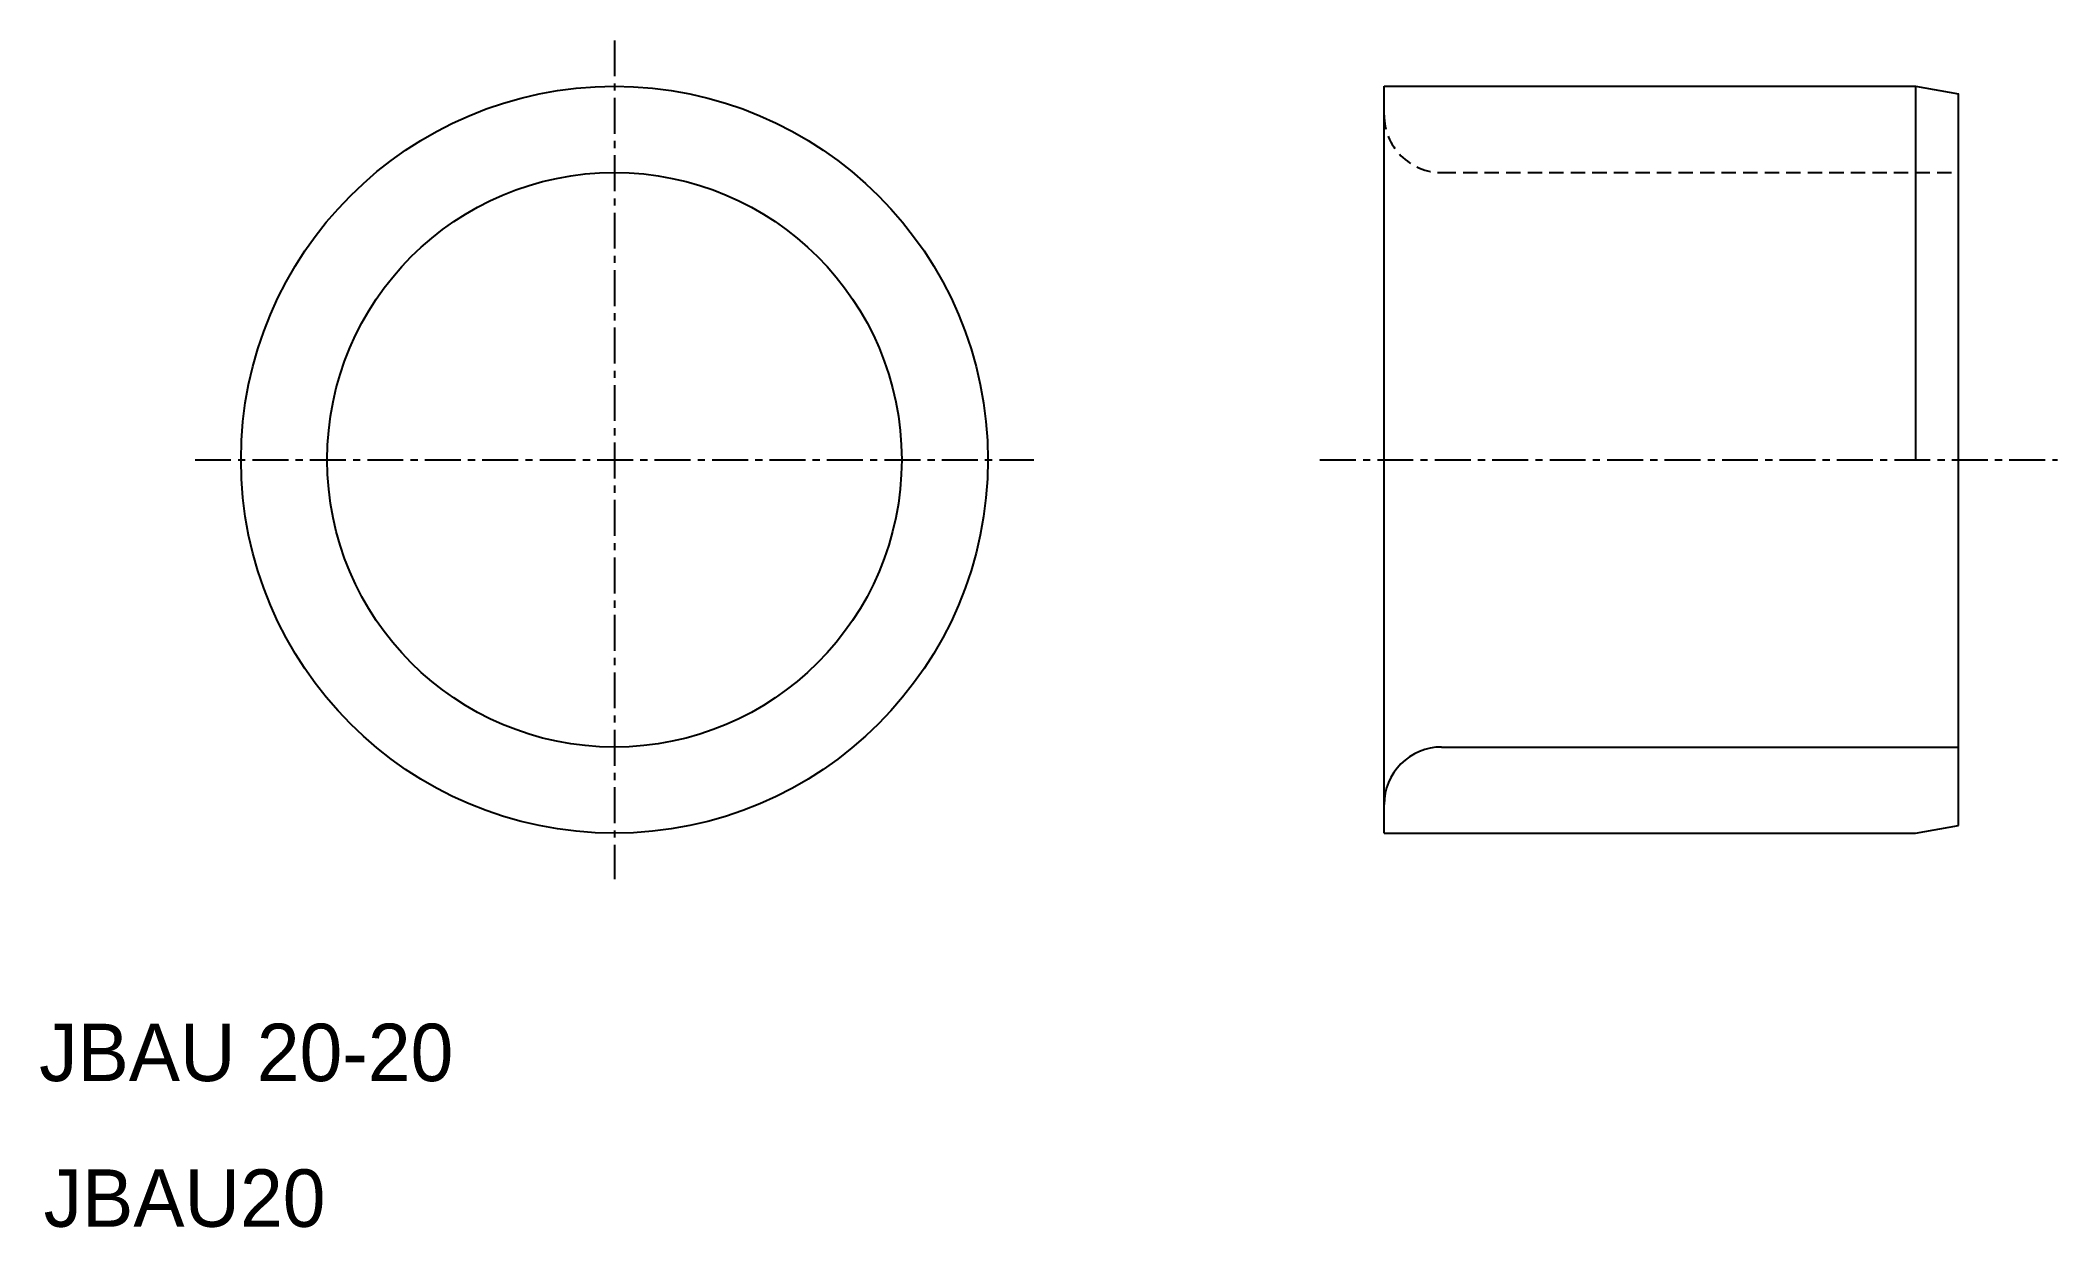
# Model space of a CAD drawing. Extents: x 66.2 to 136.5, y 135.9 to 177.2.
import ezdxf

# ---------------------------------------------------------------- set-up
doc = ezdxf.new("R2010")
doc.units = 0
doc.linetypes.add('CENTER', pattern=[2, 1.25, -0.25, 0.25, -0.25])
doc.linetypes.add('DASHED', pattern=[0.75, 0.5, -0.25])
doc.layers.get('0').update_dxf_attribs({"linetype": 'CONTINUOUS'})
doc.layers.add('CENTER', color=1, linetype='CENTER')

msp = doc.modelspace()

# ---------------------------------------------------------------- linework, layer by layer
at = {"color": 7, "linetype": 'CONTINUOUS'}
for p, q in [((113.004, 149.613), (113.004, 175.613)), ((131.504, 175.613), (131.504, 162.613)), ((131.504, 175.613), (133.004, 175.349)), ((133.004, 149.878), (133.004, 175.349)), ((115.004, 152.613), (129.004, 152.613)), ((131.504, 149.613), (133.004, 149.878))]:
    msp.add_line(p, q, dxfattribs=at)
for p, q in [((113.004, 175.613), (131.504, 175.613)), ((115.004, 152.613), (133.004, 152.613)), ((113.004, 149.613), (131.504, 149.613))]:
    msp.add_line(p, q)
at = {"color": 3, "linetype": 'DASHED'}
msp.add_line((115.004, 172.613), (133.004, 172.613), dxfattribs=at)
at = {"color": 7, "linetype": 'CONTINUOUS'}
for radius in [13, 10]:
    msp.add_circle((86.21, 162.613), radius, dxfattribs=at)
at = {"color": 3, "linetype": 'DASHED'}
msp.add_arc((115.004, 174.613), 2, 179.99999, 270, dxfattribs=at)
at = {"color": 7, "linetype": 'CONTINUOUS'}
msp.add_arc((115.004, 150.613), 2, 90, 180.00001, dxfattribs=at)
at = {"layer": 'CENTER', "color": 1, "linetype": 'CENTER'}
for p, q in [((86.21, 177.213), (86.21, 148.013)), ((71.61, 162.613), (100.81, 162.613)), ((110.771, 162.613), (136.454, 162.613))]:
    msp.add_line(p, q, dxfattribs=at)

# ---------------------------------------------------------------- texts
at = {"color": 7, "linetype": 'CONTINUOUS'}
for s, p in [('JBAU 20-20', (66.182, 140.983)), ('JBAU20', (66.34, 135.912))]:
    msp.add_text(s, height=2, dxfattribs=at).set_placement(p)

doc.saveas('drawing.dxf')
